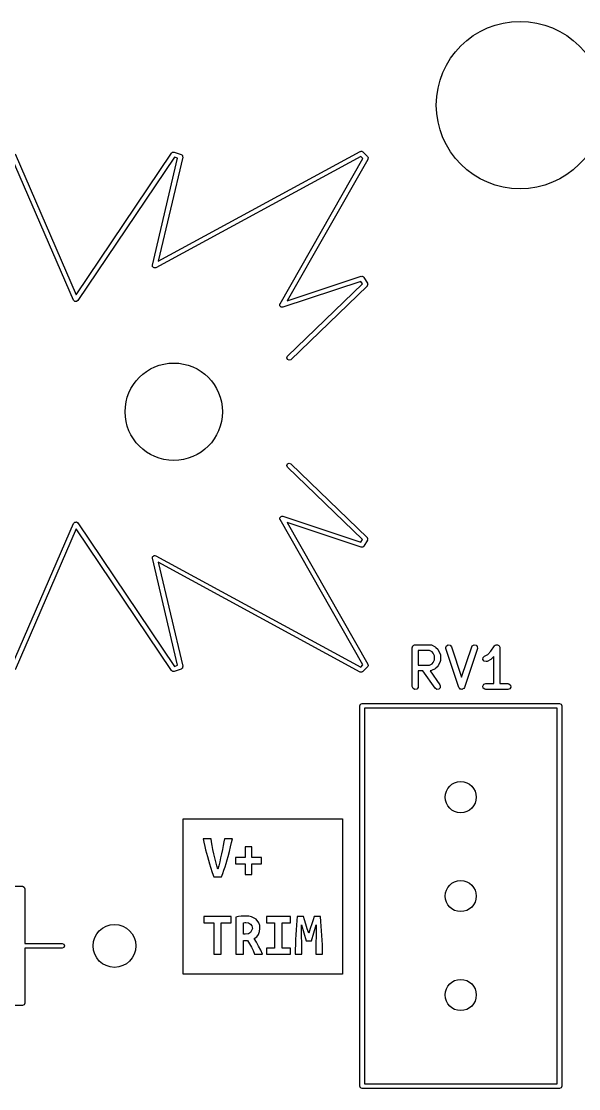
# Model space of a CAD drawing. Extents: x 80 to 221, y -131 to -73.
# Drawn here: x 141.88 to 156.19, y -101.71 to -74.3 of the extents above; entities that cross this region are included whole.
import ezdxf

# ---------------------------------------------------------------- set-up
doc = ezdxf.new("R2010")
doc.units = 0
doc.layers.add('BLACK', color=7, linetype='CONTINUOUS')

msp = doc.modelspace()

# ---------------------------------------------------------------- linework, layer by layer
at = {"layer": 'BLACK', "linetype": 'CONTINUOUS'}
for p, q in [((143.221, -81.4619), (141.627, -77.788)), ((141.721, -77.7041), (143.291, -81.3225)), ((143.291, -81.3225), (145.736, -77.6845)), ((145.81, -77.7894), (143.336, -81.4715)), ((145.248, -80.5642), (145.895, -77.8176)), ((150.595, -77.7721), (145.335, -80.6307)), ((145.395, -80.4613), (150.577, -77.6453)), ((146.024, -77.7918), (145.395, -80.4613)), ((145.736, -77.6845), (145.749, -77.676)), ((145.749, -77.676), (145.759, -77.6643)), ((145.759, -77.6643), (145.767, -77.6637)), ((145.767, -77.6637), (145.774, -77.6591)), ((145.774, -77.6591), (145.79, -77.6622)), ((145.79, -77.6622), (145.805, -77.6611)), ((145.805, -77.6611), (145.985, -77.7211)), ((145.895, -77.8176), (145.81, -77.7894)), ((145.985, -77.7211), (146, -77.7345)), ((146, -77.7345), (146.017, -77.7464)), ((146.017, -77.7464), (146.017, -77.7493)), ((146.017, -77.7493), (146.02, -77.7512)), ((146.02, -77.7512), (146.021, -77.7716)), ((146.021, -77.7716), (146.024, -77.7918)), ((148.524, -81.5583), (150.651, -77.828)), ((150.577, -77.6453), (150.592, -77.6437)), ((150.592, -77.6437), (150.606, -77.638)), ((150.651, -77.828), (150.595, -77.7721)), ((150.606, -77.638), (150.614, -77.6414)), ((150.614, -77.6414), (150.623, -77.6405)), ((150.623, -77.6405), (150.635, -77.6499)), ((150.635, -77.6499), (150.648, -77.6556)), ((150.648, -77.6556), (150.768, -77.7756)), ((150.768, -77.7756), (150.774, -77.7899)), ((150.774, -77.7899), (150.784, -77.8022)), ((150.786, -77.818), (150.78, -77.8323)), ((150.784, -77.8022), (150.783, -77.8104)), ((150.783, -77.8104), (150.786, -77.818)), ((150.778, -77.8477), (148.706, -81.4818)), ((150.78, -77.8323), (150.778, -77.8477)), ((145.251, -80.5854), (145.248, -80.5642)), ((145.253, -80.6066), (145.251, -80.5854)), ((145.255, -80.6078), (145.253, -80.6066)), ((145.255, -80.6096), (145.255, -80.6078)), ((145.272, -80.6221), (145.255, -80.6096)), ((145.289, -80.6355), (145.272, -80.6221)), ((145.291, -80.6353), (145.289, -80.6355)), ((145.292, -80.6364), (145.291, -80.6353)), ((145.313, -80.633), (145.292, -80.6364)), ((145.335, -80.6307), (145.313, -80.633)), ((150.599, -80.9801), (148.595, -81.6449)), ((148.706, -81.4818), (150.607, -80.8511)), ((148.714, -82.9048), (150.64, -81.0479)), ((150.758, -81.1012), (148.798, -82.9912)), ((150.64, -81.0479), (150.599, -80.9801)), ((150.607, -80.8511), (150.624, -80.8523)), ((150.624, -80.8523), (150.641, -80.8498)), ((150.641, -80.8498), (150.646, -80.8539)), ((150.646, -80.8539), (150.653, -80.8544)), ((150.653, -80.8544), (150.664, -80.8671)), ((150.664, -80.8671), (150.677, -80.8771)), ((150.677, -80.8771), (150.767, -81.0271)), ((150.764, -81.0859), (150.758, -81.1012)), ((150.774, -81.0726), (150.764, -81.0859)), ((150.767, -81.0271), (150.77, -81.0436)), ((150.77, -81.0436), (150.776, -81.0591)), ((150.776, -81.0591), (150.773, -81.0656)), ((150.773, -81.0656), (150.774, -81.0726)), ((143.254, -81.4938), (143.221, -81.4619)), ((143.28, -81.4934), (143.254, -81.4938)), ((143.298, -81.4969), (143.28, -81.4934)), ((143.336, -81.4715), (143.298, -81.4969)), ((148.518, -81.6038), (148.521, -81.5825)), ((148.519, -81.6052), (148.518, -81.6038)), ((148.519, -81.6069), (148.519, -81.6052)), ((148.533, -81.6231), (148.519, -81.6069)), ((148.521, -81.5825), (148.522, -81.5611)), ((148.522, -81.5611), (148.524, -81.56)), ((148.524, -81.56), (148.524, -81.5583)), ((148.546, -81.6401), (148.533, -81.6231)), ((148.548, -81.6403), (148.546, -81.6401)), ((148.549, -81.6416), (148.548, -81.6403)), ((148.571, -81.6432), (148.549, -81.6416)), ((148.592, -81.6459), (148.571, -81.6432)), ((148.593, -81.6448), (148.592, -81.6459)), ((148.595, -81.6449), (148.593, -81.6448)), ((148.696, -82.9469), (148.714, -82.9048)), ((148.713, -82.9896), (148.696, -82.9469)), ((148.755, -83.008), (148.713, -82.9896)), ((148.798, -82.9912), (148.755, -83.008)), ((148.696, -85.7091), (148.713, -85.6664)), ((148.714, -85.7512), (148.696, -85.7091)), ((148.713, -85.6664), (148.755, -85.648)), ((150.64, -87.6081), (148.714, -85.7512)), ((148.755, -85.648), (148.798, -85.6648)), ((148.798, -85.6648), (150.758, -87.5548)), ((148.518, -87.0522), (148.519, -87.0508)), ((148.521, -87.0735), (148.518, -87.0522)), ((148.519, -87.0491), (148.533, -87.0329)), ((148.519, -87.0508), (148.519, -87.0491)), ((148.522, -87.0949), (148.521, -87.0735)), ((148.524, -87.096), (148.522, -87.0949)), ((148.524, -87.0977), (148.524, -87.096)), ((150.651, -90.828), (148.524, -87.0977)), ((148.533, -87.0329), (148.546, -87.0159)), ((148.546, -87.0159), (148.548, -87.0157)), ((148.548, -87.0157), (148.549, -87.0144)), ((148.549, -87.0144), (148.571, -87.0128)), ((148.571, -87.0128), (148.592, -87.0101)), ((148.592, -87.0101), (148.593, -87.0112)), ((148.593, -87.0112), (148.595, -87.0111)), ((148.595, -87.0111), (150.599, -87.6759)), ((141.627, -90.868), (143.221, -87.1941)), ((143.291, -87.3335), (141.721, -90.9519)), ((143.221, -87.1941), (143.254, -87.1622)), ((143.254, -87.1622), (143.28, -87.1626)), ((143.28, -87.1626), (143.298, -87.1591)), ((145.736, -90.9715), (143.291, -87.3335)), ((143.298, -87.1591), (143.336, -87.1845)), ((143.336, -87.1845), (145.81, -90.8666)), ((150.607, -87.8049), (148.706, -87.1742)), ((148.706, -87.1742), (150.778, -90.8083)), ((150.599, -87.6759), (150.64, -87.6081)), ((150.767, -87.6289), (150.677, -87.7789)), ((150.758, -87.5548), (150.764, -87.5701)), ((150.764, -87.5701), (150.774, -87.5834)), ((150.77, -87.6124), (150.767, -87.6289)), ((150.776, -87.5969), (150.77, -87.6124)), ((150.774, -87.5834), (150.773, -87.5904)), ((150.773, -87.5904), (150.776, -87.5969)), ((150.624, -87.8037), (150.607, -87.8049)), ((150.641, -87.8062), (150.624, -87.8037)), ((150.646, -87.8021), (150.641, -87.8062)), ((150.653, -87.8016), (150.646, -87.8021)), ((150.664, -87.7889), (150.653, -87.8016)), ((150.677, -87.7789), (150.664, -87.7889)), ((145.248, -88.0918), (145.251, -88.0706)), ((145.895, -90.8384), (145.248, -88.0918)), ((145.251, -88.0706), (145.253, -88.0494)), ((145.253, -88.0494), (145.255, -88.0482)), ((145.255, -88.0464), (145.272, -88.0339)), ((145.255, -88.0482), (145.255, -88.0464)), ((145.272, -88.0339), (145.289, -88.0205)), ((145.289, -88.0205), (145.291, -88.0207)), ((145.291, -88.0207), (145.292, -88.0196)), ((145.292, -88.0196), (145.313, -88.023)), ((145.313, -88.023), (145.335, -88.0253)), ((145.335, -88.0253), (150.595, -90.8839)), ((150.577, -91.0107), (145.395, -88.1947)), ((145.395, -88.1947), (146.024, -90.8642)), ((151.92, -90.3844), (151.922, -90.3746)), ((151.92, -91.3844), (151.92, -90.3844)), ((151.921, -90.3714), (151.923, -90.3685)), ((151.922, -90.3746), (151.921, -90.3714)), ((151.923, -90.3685), (151.925, -90.3587)), ((151.925, -90.3587), (151.937, -90.3438)), ((151.937, -90.3438), (151.947, -90.3269)), ((151.947, -90.3269), (151.953, -90.3246)), ((151.953, -90.3246), (151.958, -90.3194)), ((151.958, -90.3194), (151.977, -90.316)), ((151.977, -90.316), (151.995, -90.3094)), ((151.995, -90.3094), (152.376, -90.3094)), ((152.376, -90.3094), (152.402, -90.3139)), ((152.402, -90.3139), (152.405, -90.3168)), ((152.405, -90.3168), (152.41, -90.3173)), ((152.41, -90.3173), (152.505, -90.3649)), ((152.505, -90.3649), (152.523, -90.3783)), ((152.523, -90.3783), (152.525, -90.379)), ((152.525, -90.379), (152.572, -90.4266)), ((152.572, -90.4266), (152.585, -90.445)), ((152.778, -90.3823), (152.796, -90.3346)), ((152.781, -90.4081), (152.778, -90.3823)), ((153.115, -91.4081), (152.781, -90.4081)), ((152.796, -90.3346), (152.841, -90.3102)), ((152.841, -90.3102), (152.892, -90.3205)), ((152.892, -90.3205), (152.924, -90.3607)), ((152.924, -90.3607), (153.186, -91.1472)), ((153.186, -91.1472), (153.448, -90.3607)), ((153.59, -90.4081), (153.257, -91.4081)), ((153.448, -90.3607), (153.46, -90.3378)), ((153.46, -90.3378), (153.504, -90.3109)), ((153.504, -90.3109), (153.555, -90.3184)), ((153.555, -90.3184), (153.589, -90.3568)), ((153.589, -90.3568), (153.59, -90.4081)), ((153.937, -90.4795), (154.028, -90.3428)), ((154.028, -90.3428), (154.046, -90.3239)), ((154.046, -90.3239), (154.05, -90.3227)), ((154.05, -90.3227), (154.053, -90.3194)), ((154.053, -90.3194), (154.075, -90.3156)), ((154.075, -90.3156), (154.095, -90.3095)), ((154.095, -90.3095), (154.099, -90.3113)), ((154.099, -90.3113), (154.104, -90.3105)), ((154.104, -90.3105), (154.122, -90.3214)), ((154.122, -90.3214), (154.142, -90.3301)), ((154.142, -90.3301), (154.144, -90.334)), ((154.144, -90.334), (154.148, -90.3362)), ((154.148, -90.3362), (154.155, -90.3566)), ((154.155, -90.3566), (154.165, -90.3761)), ((154.165, -90.3761), (154.164, -90.3803)), ((154.164, -90.3803), (154.166, -90.3844)), ((154.166, -90.3844), (154.166, -91.3094)), ((152.07, -90.4594), (152.07, -90.8332)), ((152.359, -90.4594), (152.07, -90.4594)), ((152.427, -90.4936), (152.359, -90.4594)), ((152.458, -90.524), (152.427, -90.4936)), ((152.492, -90.5926), (152.458, -90.524)), ((152.458, -90.7685), (152.492, -90.7)), ((152.492, -90.7), (152.492, -90.5926)), ((152.585, -90.445), (152.586, -90.4461)), ((152.586, -90.4461), (152.634, -90.5413)), ((152.634, -90.5413), (152.641, -90.5663)), ((152.641, -90.5663), (152.64, -90.5706)), ((152.64, -90.5706), (152.642, -90.5749)), ((152.642, -90.5749), (152.642, -90.7177)), ((153.733, -90.6915), (153.736, -90.6403)), ((153.764, -90.7327), (153.733, -90.6915)), ((153.736, -90.6403), (153.771, -90.603)), ((153.771, -90.603), (153.856, -90.5608)), ((153.934, -90.6896), (153.838, -90.7372)), ((153.856, -90.5608), (153.937, -90.4795)), ((153.935, -90.6884), (153.934, -90.6896)), ((153.953, -90.6755), (153.935, -90.6884)), ((154.016, -90.6131), (153.953, -90.6755)), ((154.016, -91.3094), (154.016, -90.6131)), ((145.749, -90.98), (145.736, -90.9715)), ((145.759, -90.9917), (145.749, -90.98)), ((145.985, -90.9349), (145.805, -90.9949)), ((145.81, -90.8666), (145.895, -90.8384)), ((146, -90.9215), (145.985, -90.9349)), ((146.017, -90.9096), (146, -90.9215)), ((146.02, -90.9048), (146.017, -90.9067)), ((146.017, -90.9067), (146.017, -90.9096)), ((146.021, -90.8844), (146.02, -90.9048)), ((146.024, -90.8642), (146.021, -90.8844)), ((150.595, -90.8839), (150.651, -90.828)), ((150.768, -90.8804), (150.648, -91.0004)), ((150.774, -90.8661), (150.768, -90.8804)), ((150.784, -90.8538), (150.774, -90.8661)), ((150.778, -90.8083), (150.78, -90.8237)), ((150.78, -90.8237), (150.786, -90.838)), ((150.786, -90.838), (150.783, -90.8456)), ((150.783, -90.8456), (150.784, -90.8538)), ((152.07, -90.8332), (152.359, -90.8332)), ((152.194, -90.9832), (152.07, -90.9832)), ((152.07, -90.9832), (152.07, -91.3844)), ((152.505, -91.4274), (152.194, -90.9832)), ((152.359, -90.8332), (152.427, -90.7989)), ((152.38, -90.9817), (152.377, -90.9828)), ((152.377, -90.9828), (152.628, -91.3414)), ((152.385, -90.9827), (152.38, -90.9817)), ((152.41, -90.9753), (152.385, -90.9827)), ((152.505, -90.9277), (152.41, -90.9753)), ((152.427, -90.7989), (152.458, -90.7685)), ((152.506, -90.9265), (152.505, -90.9277)), ((152.525, -90.9136), (152.506, -90.9265)), ((152.572, -90.866), (152.525, -90.9136)), ((152.573, -90.8645), (152.572, -90.866)), ((152.586, -90.8465), (152.573, -90.8645)), ((152.634, -90.7513), (152.586, -90.8465)), ((152.637, -90.7434), (152.634, -90.7468)), ((152.634, -90.7468), (152.634, -90.7513)), ((152.642, -90.7177), (152.637, -90.7434)), ((153.813, -90.7446), (153.764, -90.7327)), ((153.838, -90.7372), (153.813, -90.7446)), ((145.767, -90.9923), (145.759, -90.9917)), ((145.774, -90.9969), (145.767, -90.9923)), ((145.79, -90.9938), (145.774, -90.9969)), ((145.805, -90.9949), (145.79, -90.9938)), ((150.592, -91.0123), (150.577, -91.0107)), ((150.606, -91.018), (150.592, -91.0123)), ((150.614, -91.0146), (150.606, -91.018)), ((150.623, -91.0155), (150.614, -91.0146)), ((150.635, -91.0061), (150.623, -91.0155)), ((150.648, -91.0004), (150.635, -91.0061)), ((151.938, -91.4326), (151.92, -91.3844)), ((151.982, -91.4582), (151.938, -91.4326)), ((152.033, -91.4493), (151.982, -91.4582)), ((152.066, -91.41), (152.033, -91.4493)), ((152.07, -91.3844), (152.066, -91.41)), ((152.547, -91.4568), (152.505, -91.4274)), ((152.598, -91.4524), (152.547, -91.4568)), ((152.635, -91.4161), (152.598, -91.4524)), ((152.628, -91.3414), (152.639, -91.365)), ((152.639, -91.365), (152.635, -91.4161)), ((153.116, -91.4098), (153.115, -91.4081)), ((153.116, -91.4119), (153.116, -91.4098)), ((153.132, -91.4297), (153.116, -91.4119)), ((153.147, -91.4483), (153.132, -91.4297)), ((153.149, -91.4487), (153.147, -91.4483)), ((153.15, -91.4503), (153.149, -91.4487)), ((153.174, -91.4538), (153.15, -91.4503)), ((153.197, -91.4586), (153.174, -91.4538)), ((153.199, -91.4575), (153.197, -91.4586)), ((153.201, -91.4579), (153.199, -91.4575)), ((153.221, -91.4454), (153.201, -91.4579)), ((153.242, -91.4341), (153.221, -91.4454)), ((153.243, -91.4321), (153.242, -91.4341)), ((153.245, -91.431), (153.243, -91.4321)), ((153.257, -91.4081), (153.245, -91.431)), ((153.731, -91.3714), (153.757, -91.3269)), ((153.74, -91.4219), (153.731, -91.3714)), ((153.779, -91.4549), (153.74, -91.4219)), ((153.757, -91.3269), (153.805, -91.3094)), ((153.805, -91.4594), (153.779, -91.4549)), ((153.805, -91.3094), (154.016, -91.3094)), ((154.376, -91.4594), (153.805, -91.4594)), ((154.166, -91.3094), (154.376, -91.3094)), ((154.376, -91.3094), (154.402, -91.3139)), ((154.424, -91.4418), (154.376, -91.4594)), ((154.402, -91.3139), (154.441, -91.3469)), ((154.45, -91.3974), (154.424, -91.4418)), ((154.441, -91.3469), (154.45, -91.3974)), ((150.572, -91.879), (150.59, -91.8366)), ((150.572, -101.649), (150.572, -91.879)), ((150.59, -91.8366), (150.632, -91.819)), ((150.632, -91.819), (155.702, -91.819)), ((150.692, -91.939), (150.692, -101.589)), ((155.642, -91.939), (150.692, -91.939)), ((155.642, -101.589), (155.642, -91.939)), ((155.702, -91.819), (155.744, -91.8366)), ((155.744, -91.8366), (155.762, -91.879)), ((155.762, -91.879), (155.762, -101.649)), ((146.034, -94.7779), (150.13, -94.7779)), ((146.034, -98.7701), (146.034, -94.7779)), ((150.13, -94.7779), (150.13, -98.7701)), ((146.753, -95.2905), (146.546, -95.2905)), ((146.546, -95.2905), (146.565, -95.3794)), ((146.765, -95.3728), (146.753, -95.2905)), ((147.096, -95.2905), (147.081, -95.373)), ((147.3, -95.2905), (147.096, -95.2905)), ((147.279, -95.3913), (147.3, -95.2905)), ((146.565, -95.3794), (146.591, -95.4905)), ((146.591, -95.4905), (146.612, -95.5737)), ((146.612, -95.5737), (146.634, -95.6602)), ((146.781, -95.4675), (146.765, -95.3728)), ((146.801, -95.5699), (146.781, -95.4675)), ((146.823, -95.6754), (146.801, -95.5699)), ((147.044, -95.5713), (147.023, -95.677)), ((147.064, -95.4683), (147.044, -95.5713)), ((147.081, -95.373), (147.064, -95.4683)), ((147.19, -95.7501), (147.224, -95.6237)), ((147.224, -95.6237), (147.253, -95.5032)), ((147.253, -95.5032), (147.279, -95.3913)), ((147.632, -95.5), (147.632, -95.7763)), ((147.8, -95.5), (147.632, -95.5)), ((147.8, -95.7763), (147.8, -95.5)), ((146.634, -95.6602), (146.659, -95.7501)), ((146.659, -95.7501), (146.685, -95.8417)), ((146.685, -95.8417), (146.712, -95.9335)), ((146.847, -95.7818), (146.823, -95.6754)), ((146.872, -95.8866), (146.847, -95.7818)), ((146.898, -95.9852), (146.872, -95.8866)), ((146.975, -95.8882), (146.949, -95.9864)), ((146.999, -95.7834), (146.975, -95.8882)), ((147.023, -95.677), (146.999, -95.7834)), ((147.139, -95.9247), (147.165, -95.8368)), ((147.165, -95.8368), (147.19, -95.7501)), ((147.632, -95.7763), (147.383, -95.7763)), ((147.383, -95.7763), (147.383, -95.9366)), ((148.05, -95.7763), (147.8, -95.7763)), ((148.05, -95.9366), (148.05, -95.7763)), ((146.712, -95.9335), (146.74, -96.0255)), ((146.74, -96.0255), (146.782, -96.1565)), ((146.782, -96.1565), (146.821, -96.2731)), ((146.924, -96.0731), (146.898, -95.9852)), ((146.949, -95.9864), (146.924, -96.0731)), ((147.023, -96.2731), (147.053, -96.1886)), ((147.053, -96.1886), (147.082, -96.102)), ((147.082, -96.102), (147.111, -96.0136)), ((147.111, -96.0136), (147.139, -95.9247)), ((147.383, -95.9366), (147.632, -95.9366)), ((147.632, -95.9366), (147.632, -96.2128)), ((147.8, -96.2128), (147.8, -95.9366)), ((147.8, -95.9366), (148.05, -95.9366)), ((146.821, -96.2731), (147.023, -96.2731)), ((147.632, -96.2128), (147.8, -96.2128)), ((136.472, -96.514), (141.912, -96.514)), ((141.912, -96.514), (141.954, -96.5316)), ((141.954, -96.5316), (141.972, -96.574)), ((141.972, -96.574), (141.972, -97.984)), ((147.522, -97.2839), (147.454, -97.2917)), ((147.588, -97.28), (147.522, -97.2839)), ((147.642, -97.2784), (147.588, -97.28)), ((147.721, -97.2831), (147.642, -97.2784)), ((147.792, -97.2972), (147.721, -97.2831)), ((146.565, -97.2894), (146.565, -97.4489)), ((147.269, -97.2894), (146.565, -97.2894)), ((146.565, -97.4489), (146.82, -97.4489)), ((146.82, -97.4489), (146.82, -98.2575)), ((147.014, -98.2575), (147.014, -97.4489)), ((147.014, -97.4489), (147.269, -97.4489)), ((147.269, -97.4489), (147.269, -97.2894)), ((147.454, -97.2917), (147.392, -97.3035)), ((147.392, -97.3035), (147.392, -98.2575)), ((147.584, -97.4505), (147.616, -97.4466)), ((147.584, -97.7414), (147.584, -97.4505)), ((147.616, -97.4466), (147.642, -97.4458)), ((147.642, -97.4458), (147.712, -97.4548)), ((147.712, -97.4548), (147.766, -97.4818)), ((147.766, -97.4818), (147.801, -97.5279)), ((147.908, -97.3551), (147.792, -97.2972)), ((147.801, -97.5279), (147.813, -97.5944)), ((147.983, -97.4544), (147.908, -97.3551)), ((148.002, -97.5199), (147.983, -97.4544)), ((148.008, -97.5959), (148.002, -97.5199)), ((148.174, -97.2894), (148.174, -97.4489)), ((148.789, -97.2894), (148.174, -97.2894)), ((148.174, -97.4489), (148.385, -97.4489)), ((148.385, -97.4489), (148.385, -98.098)), ((148.579, -98.098), (148.579, -97.4489)), ((148.579, -97.4489), (148.789, -97.4489)), ((148.789, -97.4489), (148.789, -97.2894)), ((148.944, -97.5099), (148.936, -97.6307)), ((148.954, -97.3953), (148.944, -97.5099)), ((148.964, -97.2894), (148.954, -97.3953)), ((149.123, -97.2894), (148.964, -97.2894)), ((149.084, -98.2575), (149.077, -97.5052)), ((149.077, -97.5052), (149.191, -97.915)), ((149.151, -97.3738), (149.123, -97.2894)), ((149.186, -97.4849), (149.151, -97.3738)), ((149.224, -97.6053), (149.186, -97.4849)), ((149.338, -97.4794), (149.299, -97.5983)), ((149.332, -97.915), (149.45, -97.5052)), ((149.372, -97.3723), (149.338, -97.4794)), ((149.4, -97.2894), (149.372, -97.3723)), ((149.56, -97.2894), (149.4, -97.2894)), ((149.45, -97.5052), (149.441, -98.2575)), ((149.571, -97.4145), (149.56, -97.2894)), ((149.581, -97.5365), (149.571, -97.4145)), ((149.59, -97.6563), (149.581, -97.5365)), ((147.627, -97.7414), (147.584, -97.7414)), ((147.712, -97.7318), (147.627, -97.7414)), ((147.769, -97.7031), (147.712, -97.7318)), ((147.813, -97.5944), (147.769, -97.7031)), ((147.86, -97.854), (147.928, -97.8098)), ((147.928, -97.8098), (147.974, -97.7492)), ((147.974, -97.7492), (148, -97.6765)), ((148, -97.6765), (148.008, -97.5959)), ((148.93, -97.7555), (148.923, -97.8825)), ((148.936, -97.6307), (148.93, -97.7555)), ((149.26, -97.7179), (149.224, -97.6053)), ((149.299, -97.5983), (149.26, -97.7179)), ((149.598, -97.775), (149.59, -97.6563)), ((149.605, -97.8935), (149.598, -97.775)), ((141.972, -97.984), (142.932, -97.984)), ((142.932, -98.104), (141.972, -98.104)), ((141.972, -98.104), (141.972, -99.514)), ((142.932, -97.984), (142.974, -98.0016)), ((142.974, -98.0864), (142.932, -98.104)), ((142.974, -98.0016), (142.992, -98.044)), ((142.992, -98.044), (142.974, -98.0864)), ((147.584, -98.2575), (147.584, -97.9009)), ((147.584, -97.9009), (147.685, -97.9009)), ((147.685, -97.9009), (147.738, -97.9895)), ((147.738, -97.9895), (147.787, -98.0769)), ((147.787, -98.0769), (147.832, -98.1654)), ((147.916, -97.9439), (147.86, -97.854)), ((147.974, -98.0472), (147.916, -97.9439)), ((148.028, -98.1551), (147.974, -98.0472)), ((148.385, -98.098), (148.174, -98.098)), ((148.174, -98.098), (148.174, -98.2575)), ((148.789, -98.098), (148.579, -98.098)), ((148.789, -98.2575), (148.789, -98.098)), ((148.918, -98.0104), (148.913, -98.1363)), ((148.923, -97.8825), (148.918, -98.0104)), ((149.191, -97.915), (149.332, -97.915)), ((149.61, -98.0127), (149.605, -97.8935)), ((149.614, -98.1338), (149.61, -98.0127)), ((146.82, -98.2575), (147.014, -98.2575)), ((147.392, -98.2575), (147.584, -98.2575)), ((147.832, -98.1654), (147.871, -98.2575)), ((147.871, -98.2575), (148.072, -98.2575)), ((148.072, -98.2575), (148.028, -98.1551)), ((148.174, -98.2575), (148.789, -98.2575)), ((148.913, -98.1363), (148.908, -98.2575)), ((148.908, -98.2575), (149.084, -98.2575)), ((149.441, -98.2575), (149.618, -98.2575)), ((149.618, -98.2575), (149.614, -98.1338)), ((150.13, -98.7701), (146.034, -98.7701)), ((141.912, -99.574), (136.472, -99.574)), ((141.954, -99.5564), (141.912, -99.574)), ((141.972, -99.514), (141.954, -99.5564)), ((150.59, -101.691), (150.572, -101.649)), ((150.692, -101.589), (155.642, -101.589)), ((155.762, -101.649), (155.744, -101.691)), ((150.632, -101.709), (150.59, -101.691)), ((155.702, -101.709), (150.632, -101.709)), ((155.744, -101.691), (155.702, -101.709))]:
    msp.add_line(p, q, dxfattribs=at)
at = {"layer": 'BLACK'}
for centre, radius in [((154.686, -76.454), 2.15), ((145.796, -84.328), 1.25), ((153.162, -94.224), 0.4), ((153.162, -96.764), 0.4), ((144.272, -98.044), 0.55), ((153.162, -99.304), 0.4)]:
    msp.add_circle(centre, radius, dxfattribs=at)

doc.saveas('drawing.dxf')
